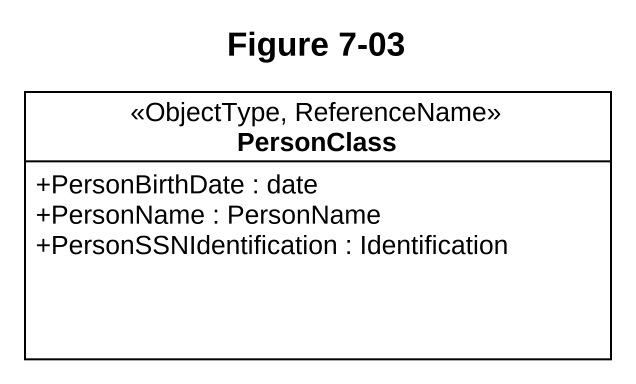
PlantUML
@startuml
title Figure 7-03
hide circle
hide empty members
skinparam classAttributeIconSize 0
class PersonClass <<ObjectType, ReferenceName>> {
  +PersonBirthDate : date
  +PersonName : PersonName
  +PersonSSNIdentification : Identification
}
@enduml
